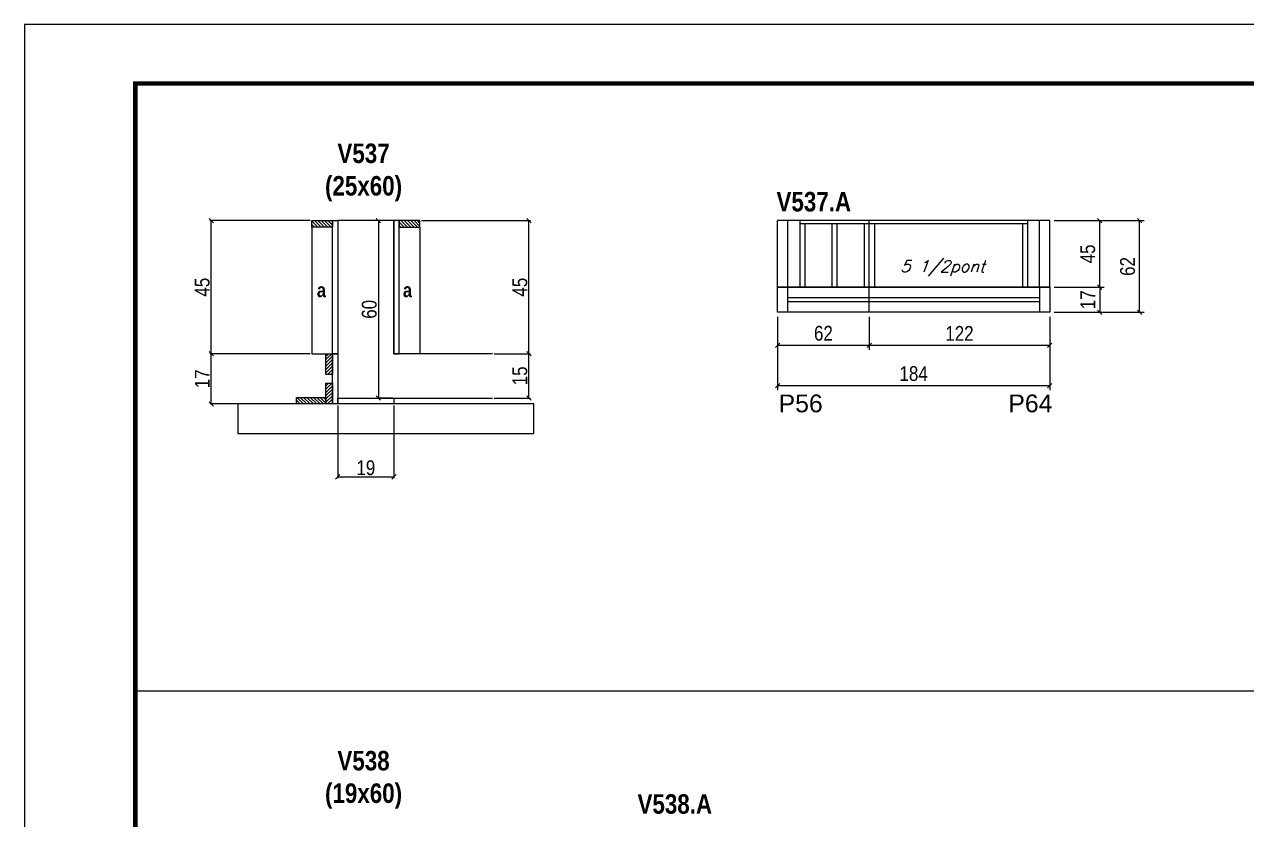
# Model space of a CAD drawing. Extents: x 3309 to 9590, y -2522 to 14608.
# Drawn here: x 6493 to 7319, y 10624 to 11162 of the extents above; entities that cross this region are included whole.
import ezdxf

# ---------------------------------------------------------------- set-up
doc = ezdxf.new("R2010")
doc.units = 0
doc.linetypes.add('DASHED', pattern=[0.75, 0.5, -0.25])
for name, color, linetype in [('5', 5, 'Continuous'), ('barrote', 251, 'Continuous'), ('COTA', 241, 'Continuous'), ('detalhes', 4, 'Continuous'), ('NOMENCLATURA', 7, 'Continuous'), ('Painéis', 200, 'Continuous'), ('SARR_2.2x10', 60, 'Continuous'), ('SARR_2.2x7', 40, 'Continuous'), ('SARR_3.5x7', 81, 'Continuous'), ('texto', 7, 'Continuous')]:
    doc.layers.add(name, color=color, linetype=linetype)
for name, color, linetype, lineweight in [('CONCRETO', 251, 'Continuous', 25), ('Folhas', 255, 'Continuous', 9), ('SARRAFO DE PRESSAO', 251, 'DASHED', 9)]:
    doc.layers.add(name, color=color, linetype=linetype, lineweight=lineweight)
doc.styles.add('COTA TECNICA', font='techl___.ttf', dxfattribs={"height": 10})
doc.styles.add('COTA TECNICA 2X', font='techl___.ttf', dxfattribs={"height": 10})
doc.styles.add('Romans', font='romans.shx')
doc.styles.get("Standard").update_dxf_attribs({"font": 'arial.ttf'})
doc.styles.add('TECNICA', font='techb___.ttf', dxfattribs={"height": 10})
doc.dimstyles.new('PAINEL', dxfattribs={"dimtxt": 10, "dimasz": 3, "dimexe": 3, "dimexo": 3, "dimgap": 3, "dimtad": 1, "dimdec": 1, "dimzin": 12, "dimdsep": 46, "dimtxsty": 'COTA TECNICA', "dimblk1": 'OBLIQUE', "dimblk2": 'OBLIQUE', "dimsah": 1, "dimcen": 0.9, "dimclrd": 4, "dimclre": 4, "dimclrt": 240, "dimadec": 1, "dimazin": 3, "dimtfac": 1, "dimtdec": 1, "dimtmove": 0, "dimatfit": 3, "dimfxl": 1, "dimtolj": 1, "dimtzin": 12, "dimarcsym": 0})
doc.dimstyles.new('SECAO', dxfattribs={"dimscale": 0.333333, "dimtxt": 5, "dimasz": 9, "dimexe": 3, "dimexo": 3, "dimgap": 3, "dimtad": 1, "dimdec": 1, "dimlfac": 0.5, "dimzin": 12, "dimdsep": 46, "dimtxsty": 'COTA TECNICA 2X', "dimblk1": 'OBLIQUE', "dimblk2": 'OBLIQUE', "dimsah": 1, "dimcen": 0.9, "dimclrd": 4, "dimclre": 4, "dimclrt": 240, "dimadec": 1, "dimazin": 3, "dimtfac": 1, "dimtdec": 1, "dimtmove": 0, "dimatfit": 3, "dimfxl": 1, "dimtolj": 1, "dimtzin": 12, "dimarcsym": 0})
pattern_1 = [(135, (39922.653, -112487.1722), (-1.122532015, -1.122532015), [])]

# ---------------------------------------------------------------- blocks, each defined once
blk = doc.blocks.new('9999999999')
at = {"layer": 'Folhas'}
blk.add_lwpolyline([(98138.98, 34190.21), (99623.98, 34190.21), (99623.98, 35240.21), (98138.98, 35240.21)], close=True, dxfattribs=at)
at = {"layer": 'Folhas', "color": 30, "const_width": 3}
blk.add_lwpolyline([(98213.98, 34230.21), (99583.98, 34230.21), (99583.98, 35200.21), (98213.98, 35200.21)], close=True, dxfattribs=at)
blk = doc.blocks.new('_Oblique')
at = {"color": 0, "linetype": 'ByBlock', "lineweight": -2}
blk.add_line((-0.5, -0.5), (0.5, 0.5), dxfattribs=at)
blk = doc.blocks.new('*D224')
at = {"layer": 'COTA', "color": 4, "lineweight": -2, "transparency": 16777216}
for p, q in [((6686.11, 10939.4), (6618.18, 10939.4)), ((6619.18, 10905.4), (6619.18, 10939.4)), ((6703.71, 10905.4), (6618.18, 10905.4))]:
    blk.add_line(p, q, dxfattribs=at)
at = {"layer": 'Defpoints', "color": 0, "transparency": 16777216}
for p in [(6619.18, 10939.4), (6687.11, 10939.4), (6704.71, 10905.4)]:
    blk.add_point(p, dxfattribs=at)
at = {"layer": 'COTA', "color": 4, "lineweight": -2, "transparency": 16777216, "xscale": 3, "yscale": 3, "zscale": 3}
for p, rotation in [((6619.18, 10939.4), 90), ((6619.18, 10905.4), 270)]:
    blk.add_blockref('_Oblique', p, dxfattribs=dict(at, rotation=rotation))
at = {"layer": 'COTA', "color": 240, "transparency": 16777216, "insert": (6613.11, 10922.4), "char_height": 10, "attachment_point": 5, "rotation": 90, "style": 'COTA TECNICA 2X'}
blk.add_mtext('\\A1;17', dxfattribs=at)
blk = doc.blocks.new('*D223')
at = {"layer": 'COTA', "color": 4, "lineweight": -2, "transparency": 16777216}
for p, q in [((6704.71, 10904.4), (6704.71, 10855.08)), ((6742.71, 10904.4), (6742.71, 10855.08)), ((6704.71, 10856.08), (6742.71, 10856.08))]:
    blk.add_line(p, q, dxfattribs=at)
at = {"layer": 'Defpoints', "color": 0, "transparency": 16777216}
for p in [(6704.71, 10905.4), (6742.71, 10905.4), (6742.71, 10856.08)]:
    blk.add_point(p, dxfattribs=at)
at = {"layer": 'COTA', "color": 4, "lineweight": -2, "transparency": 16777216, "xscale": 3, "yscale": 3, "zscale": 3, "rotation": 180}
blk.add_blockref('_Oblique', (6704.71, 10856.08), dxfattribs=at)
at = {"layer": 'COTA', "color": 4, "lineweight": -2, "transparency": 16777216, "xscale": 3, "yscale": 3, "zscale": 3}
blk.add_blockref('_Oblique', (6742.71, 10856.08), dxfattribs=at)
at = {"layer": 'COTA', "color": 240, "transparency": 16777216, "insert": (6723.71, 10862.16), "char_height": 10, "attachment_point": 5, "style": 'COTA TECNICA 2X'}
blk.add_mtext('\\A1;19', dxfattribs=at)
blk = doc.blocks.new('*D225')
at = {"layer": 'COTA', "color": 4, "lineweight": -2, "transparency": 16777216}
for p, q in [((6810.41, 10939.4), (6834.99, 10939.4)), ((6833.99, 10909.4), (6833.99, 10939.4)), ((6810.41, 10909.4), (6834.99, 10909.4))]:
    blk.add_line(p, q, dxfattribs=at)
at = {"layer": 'Defpoints', "color": 0, "transparency": 16777216}
for p in [(6809.41, 10939.4), (6833.99, 10939.4), (6809.41, 10909.4)]:
    blk.add_point(p, dxfattribs=at)
at = {"layer": 'COTA', "color": 4, "lineweight": -2, "transparency": 16777216, "xscale": 3, "yscale": 3, "zscale": 3}
for p, rotation in [((6833.99, 10939.4), 90), ((6833.99, 10909.4), 270)]:
    blk.add_blockref('_Oblique', p, dxfattribs=dict(at, rotation=rotation))
at = {"layer": 'COTA', "color": 240, "transparency": 16777216, "insert": (6827.88, 10924.4), "char_height": 10, "attachment_point": 5, "rotation": 90, "style": 'COTA TECNICA 2X'}
blk.add_mtext('\\A1;15', dxfattribs=at)
blk = doc.blocks.new('*D226')
at = {"layer": 'COTA', "color": 4, "lineweight": -2, "transparency": 16777216}
for p, q in [((6761.31, 11029.4), (6834.99, 11029.4)), ((6833.99, 10939.4), (6833.99, 11029.4)), ((6810.41, 10939.4), (6834.99, 10939.4))]:
    blk.add_line(p, q, dxfattribs=at)
at = {"layer": 'Defpoints', "color": 0, "transparency": 16777216}
for p in [(6760.31, 11029.4), (6833.99, 11029.4), (6809.41, 10939.4)]:
    blk.add_point(p, dxfattribs=at)
at = {"layer": 'COTA', "color": 4, "lineweight": -2, "transparency": 16777216, "xscale": 3, "yscale": 3, "zscale": 3}
for p, rotation in [((6833.99, 11029.4), 90), ((6833.99, 10939.4), 270)]:
    blk.add_blockref('_Oblique', p, dxfattribs=dict(at, rotation=rotation))
at = {"layer": 'COTA', "color": 240, "transparency": 16777216, "insert": (6827.88, 10984.4), "char_height": 10, "attachment_point": 5, "rotation": 90, "style": 'COTA TECNICA 2X'}
blk.add_mtext('\\A1;45', dxfattribs=at)
blk = doc.blocks.new('*D227')
at = {"layer": 'COTA', "color": 4, "lineweight": -2, "transparency": 16777216}
for p, q in [((6686.11, 11029.4), (6618.18, 11029.4)), ((6619.18, 10939.4), (6619.18, 11029.4)), ((6686.11, 10939.4), (6618.18, 10939.4))]:
    blk.add_line(p, q, dxfattribs=at)
at = {"layer": 'Defpoints', "color": 0, "transparency": 16777216}
for p in [(6619.18, 11029.4), (6687.11, 11029.4), (6687.11, 10939.4)]:
    blk.add_point(p, dxfattribs=at)
at = {"layer": 'COTA', "color": 4, "lineweight": -2, "transparency": 16777216, "xscale": 3, "yscale": 3, "zscale": 3}
for p, rotation in [((6619.18, 11029.4), 90), ((6619.18, 10939.4), 270)]:
    blk.add_blockref('_Oblique', p, dxfattribs=dict(at, rotation=rotation))
at = {"layer": 'COTA', "color": 240, "transparency": 16777216, "insert": (6613.08, 10984.4), "char_height": 10, "attachment_point": 5, "rotation": 90, "style": 'COTA TECNICA 2X'}
blk.add_mtext('\\A1;45', dxfattribs=at)
blk = doc.blocks.new('*D228')
at = {"layer": 'COTA', "color": 4, "lineweight": -2, "transparency": 16777216}
for p, q in [((6741.71, 11029.4), (6731.16, 11029.4)), ((6732.16, 11029.4), (6732.16, 10909.4)), ((6741.71, 10909.4), (6731.16, 10909.4))]:
    blk.add_line(p, q, dxfattribs=at)
at = {"layer": 'Defpoints', "color": 0, "transparency": 16777216}
for p in [(6742.71, 11029.4), (6732.16, 10909.4), (6742.71, 10909.4)]:
    blk.add_point(p, dxfattribs=at)
at = {"layer": 'COTA', "color": 4, "lineweight": -2, "transparency": 16777216, "xscale": 3, "yscale": 3, "zscale": 3}
for p, rotation in [((6732.16, 11029.4), 90), ((6732.16, 10909.4), 270)]:
    blk.add_blockref('_Oblique', p, dxfattribs=dict(at, rotation=rotation))
at = {"layer": 'COTA', "color": 240, "transparency": 16777216, "insert": (6726.06, 10969.4), "char_height": 10, "attachment_point": 5, "rotation": 90, "style": 'COTA TECNICA 2X'}
blk.add_mtext('\\A1;60', dxfattribs=at)
blk = doc.blocks.new('*D229')
at = {"layer": 'COTA', "color": 4, "lineweight": -2, "transparency": 16777216}
for p, q in [((7002.1, 10964.4), (7002.1, 10914.77)), ((7186.1, 10964.4), (7186.1, 10914.77)), ((7002.1, 10917.77), (7186.1, 10917.77))]:
    blk.add_line(p, q, dxfattribs=at)
at = {"layer": 'Defpoints', "color": 0, "transparency": 16777216}
for p in [(7002.1, 10967.4), (7186.1, 10967.4), (7186.1, 10917.77)]:
    blk.add_point(p, dxfattribs=at)
at = {"layer": 'COTA', "color": 4, "lineweight": -2, "transparency": 16777216, "xscale": 3, "yscale": 3, "zscale": 3, "rotation": 180}
blk.add_blockref('_Oblique', (7002.1, 10917.77), dxfattribs=at)
at = {"layer": 'COTA', "color": 4, "lineweight": -2, "transparency": 16777216, "xscale": 3, "yscale": 3, "zscale": 3}
blk.add_blockref('_Oblique', (7186.1, 10917.77), dxfattribs=at)
at = {"layer": 'COTA', "color": 240, "transparency": 16777216, "insert": (7094.1, 10925.87), "char_height": 10, "attachment_point": 5, "style": 'COTA TECNICA'}
blk.add_mtext('\\A1;184', dxfattribs=at)
blk = doc.blocks.new('*D230')
at = {"layer": 'COTA', "color": 4, "lineweight": -2, "transparency": 16777216}
for p, q in [((7189.1, 10984.4), (7222.93, 10984.4)), ((7219.93, 10984.4), (7219.93, 10967.4)), ((7189.1, 10967.4), (7222.93, 10967.4))]:
    blk.add_line(p, q, dxfattribs=at)
at = {"layer": 'Defpoints', "color": 0, "transparency": 16777216}
for p in [(7186.1, 10984.4), (7186.1, 10967.4), (7219.93, 10967.4)]:
    blk.add_point(p, dxfattribs=at)
at = {"layer": 'COTA', "color": 4, "lineweight": -2, "transparency": 16777216, "xscale": 3, "yscale": 3, "zscale": 3}
for p, rotation in [((7219.93, 10984.4), 90), ((7219.93, 10967.4), 270)]:
    blk.add_blockref('_Oblique', p, dxfattribs=dict(at, rotation=rotation))
at = {"layer": 'COTA', "color": 240, "transparency": 16777216, "insert": (7211.86, 10975.9), "char_height": 10, "attachment_point": 5, "rotation": 90, "style": 'COTA TECNICA'}
blk.add_mtext('\\A1;17', dxfattribs=at)
blk = doc.blocks.new('*D231')
at = {"layer": 'COTA', "color": 4, "lineweight": -2, "transparency": 16777216}
for p, q in [((7189.1, 11029.4), (7222.93, 11029.4)), ((7219.93, 10984.4), (7219.93, 11029.4)), ((7189.1, 10984.4), (7222.93, 10984.4))]:
    blk.add_line(p, q, dxfattribs=at)
at = {"layer": 'Defpoints', "color": 0, "transparency": 16777216}
for p in [(7186.1, 11029.4), (7219.93, 11029.4), (7186.1, 10984.4)]:
    blk.add_point(p, dxfattribs=at)
at = {"layer": 'COTA', "color": 4, "lineweight": -2, "transparency": 16777216, "xscale": 3, "yscale": 3, "zscale": 3}
for p, rotation in [((7219.93, 11029.4), 90), ((7219.93, 10984.4), 270)]:
    blk.add_blockref('_Oblique', p, dxfattribs=dict(at, rotation=rotation))
at = {"layer": 'COTA', "color": 240, "transparency": 16777216, "insert": (7211.82, 11006.9), "char_height": 10, "attachment_point": 5, "rotation": 90, "style": 'COTA TECNICA'}
blk.add_mtext('\\A1;45', dxfattribs=at)
blk = doc.blocks.new('*D232')
at = {"layer": 'COTA', "color": 4, "lineweight": -2, "transparency": 16777216}
for p, q in [((7189.1, 11029.4), (7249.89, 11029.4)), ((7246.89, 10967.4), (7246.89, 11029.4)), ((7189.1, 10967.4), (7249.89, 10967.4))]:
    blk.add_line(p, q, dxfattribs=at)
at = {"layer": 'Defpoints', "color": 0, "transparency": 16777216}
for p in [(7186.1, 11029.4), (7246.89, 11029.4), (7186.1, 10967.4)]:
    blk.add_point(p, dxfattribs=at)
at = {"layer": 'COTA', "color": 4, "lineweight": -2, "transparency": 16777216, "xscale": 3, "yscale": 3, "zscale": 3}
for p, rotation in [((7246.89, 11029.4), 90), ((7246.89, 10967.4), 270)]:
    blk.add_blockref('_Oblique', p, dxfattribs=dict(at, rotation=rotation))
at = {"layer": 'COTA', "color": 240, "transparency": 16777216, "insert": (7238.78, 10998.4), "char_height": 10, "attachment_point": 5, "rotation": 90, "style": 'COTA TECNICA'}
blk.add_mtext('\\A1;62', dxfattribs=at)
blk = doc.blocks.new('*D233')
at = {"layer": 'COTA', "color": 4, "lineweight": -2, "transparency": 16777216}
for p, q in [((7002.1, 10964.4), (7002.1, 10942.05)), ((7064.1, 10964.4), (7064.1, 10942.05)), ((7002.1, 10945.05), (7064.1, 10945.05))]:
    blk.add_line(p, q, dxfattribs=at)
at = {"layer": 'Defpoints', "color": 0, "transparency": 16777216}
for p in [(7002.1, 10967.4), (7064.1, 10967.4), (7064.1, 10945.05)]:
    blk.add_point(p, dxfattribs=at)
at = {"layer": 'COTA', "color": 4, "lineweight": -2, "transparency": 16777216, "xscale": 3, "yscale": 3, "zscale": 3, "rotation": 180}
blk.add_blockref('_Oblique', (7002.1, 10945.05), dxfattribs=at)
at = {"layer": 'COTA', "color": 4, "lineweight": -2, "transparency": 16777216, "xscale": 3, "yscale": 3, "zscale": 3}
blk.add_blockref('_Oblique', (7064.1, 10945.05), dxfattribs=at)
at = {"layer": 'COTA', "color": 240, "transparency": 16777216, "insert": (7033.1, 10953.16), "char_height": 10, "attachment_point": 5, "style": 'COTA TECNICA'}
blk.add_mtext('\\A1;62', dxfattribs=at)
blk = doc.blocks.new('*D234')
at = {"layer": 'COTA', "color": 4, "lineweight": -2, "transparency": 16777216}
for p, q in [((7064.1, 10964.4), (7064.1, 10942.05)), ((7186.1, 10964.4), (7186.1, 10942.05)), ((7064.1, 10945.05), (7186.1, 10945.05))]:
    blk.add_line(p, q, dxfattribs=at)
at = {"layer": 'Defpoints', "color": 0, "transparency": 16777216}
for p in [(7064.1, 10967.4), (7186.1, 10967.4), (7186.1, 10945.05)]:
    blk.add_point(p, dxfattribs=at)
at = {"layer": 'COTA', "color": 4, "lineweight": -2, "transparency": 16777216, "xscale": 3, "yscale": 3, "zscale": 3, "rotation": 180}
blk.add_blockref('_Oblique', (7064.1, 10945.05), dxfattribs=at)
at = {"layer": 'COTA', "color": 4, "lineweight": -2, "transparency": 16777216, "xscale": 3, "yscale": 3, "zscale": 3}
blk.add_blockref('_Oblique', (7186.1, 10945.05), dxfattribs=at)
at = {"layer": 'COTA', "color": 240, "transparency": 16777216, "insert": (7125.1, 10953.11), "char_height": 10, "attachment_point": 5, "style": 'COTA TECNICA'}
blk.add_mtext('\\A1;122', dxfattribs=at)

msp = doc.modelspace()

# ---------------------------------------------------------------- hatches: boundary and pattern name
at = {"layer": 'SARR_2.2x10'}
h = msp.add_hatch(dxfattribs=at)
h.set_pattern_fill('ANSI31', color=256, scale=0.5, angle=90)
h.set_pattern_definition([(135, (39870.253, -112606.7722), (-1.122532015, -1.122532015), [])])
h.paths.add_polyline_path([(6676.71, 10909.8), (6676.71, 10905.4), (6696.71, 10905.4), (6696.71, 10909.8)])
at = {"layer": 'SARR_2.2x7'}
h = msp.add_hatch(dxfattribs=at)
h.set_pattern_fill('ANSI31', color=256, scale=0.5, angle=90)
h.set_pattern_definition(pattern_1)
h.paths.add_polyline_path([(6701.11, 11025), (6701.11, 11029.4), (6687.11, 11029.4), (6687.11, 11025)])
h = msp.add_hatch(dxfattribs=at)
h.set_pattern_fill('ANSI31', color=256, scale=0.5, angle=90)
h.set_pattern_definition(pattern_1)
h.paths.add_polyline_path([(6746.31, 11025), (6746.31, 11029.4), (6760.31, 11029.4), (6760.31, 11025)])
h = msp.add_hatch(dxfattribs=at)
h.set_pattern_fill('ANSI31', color=256, scale=0.5, angle=180)
h.set_pattern_definition([(225, (130213.284, 44112.9361), (1.122532015, -1.122532015), [])])
h.paths.add_polyline_path([(6696.71, 10939.4), (6701.11, 10939.4), (6701.11, 10925.4), (6696.71, 10925.4)])
h = msp.add_hatch(dxfattribs=at)
h.set_pattern_fill('ANSI31', color=256, scale=0.5, angle=180)
h.set_pattern_definition([(225, (130213.284, 44092.9361), (1.122532015, -1.122532015), [])])
h.paths.add_polyline_path([(6696.71, 10919.4), (6701.11, 10919.4), (6701.11, 10905.4), (6696.71, 10905.4)])

# ---------------------------------------------------------------- linework, layer by layer
at = {"layer": 'barrote'}
msp.add_lwpolyline([(6637.07, 10885.4), (6837.21, 10885.4), (6837.21, 10905.4), (6637.07, 10905.4)], close=True, dxfattribs=at)
at = {"layer": 'CONCRETO', "linetype": 'Continuous'}
for points in [[(6809.41, 10939.4), (6742.71, 10939.4), (6742.71, 11029.4), (6704.71, 11029.4), (6704.71, 10939.51)], [(6704.71, 10909.4), (6809.41, 10909.4)]]:
    msp.add_lwpolyline(points, dxfattribs=at)
at = {"layer": 'COTA'}
for p, q in [((6742.71, 10909.4), (6742.71, 10905.4)), ((6567.87, 10711.25), (7937.87, 10711.25))]:
    msp.add_line(p, q, dxfattribs=at)
at = {"layer": 'Painéis', "linetype": 'ByBlock'}
for p, q in [((7186.1, 11029.4), (7002.1, 11029.4)), ((7002.1, 10984.4), (7002.1, 11029.4)), ((7064.1, 10984.4), (7064.1, 11029.4)), ((7186.1, 10984.4), (7186.1, 11029.4)), ((7186.1, 10984.4), (7002.1, 10984.4)), ((7002.1, 10984.4), (7186.1, 10984.4)), ((7002.1, 10967.4), (7002.1, 10984.4)), ((7064.1, 10967.4), (7064.1, 10984.4)), ((7186.1, 10984.4), (7186.1, 10967.4)), ((7186.1, 10967.4), (7002.1, 10967.4))]:
    msp.add_line(p, q, dxfattribs=at)
at = {"layer": 'Painéis', "linetype": 'Continuous'}
for points in [[(6701.11, 10939.4), (6701.11, 11029.4), (6704.71, 11029.4), (6704.71, 10939.4)], [(6746.31, 10939.4), (6746.31, 11029.4), (6742.71, 11029.4), (6742.71, 10939.4)], [(6701.11, 10905.4), (6701.11, 10939.4), (6704.71, 10939.4), (6704.71, 10905.4)]]:
    msp.add_lwpolyline(points, close=True, dxfattribs=at)
msp.add_lwpolyline([(6809.41, 10905.4), (6704.71, 10905.4), (6704.71, 10909.4), (6809.41, 10909.4)], dxfattribs=at)
at = {"layer": 'SARR_2.2x10'}
msp.add_lwpolyline([(6676.71, 10909.8), (6696.71, 10909.8), (6696.71, 10905.4), (6676.71, 10905.4)], close=True, dxfattribs=at)
at = {"layer": 'SARR_2.2x7', "linetype": 'Continuous'}
for p, q in [((7009.1, 10984.4), (7009.1, 11029.4)), ((7064.1, 11027.2), (7017.1, 11027.2)), ((7171.1, 11027.2), (7064.1, 11027.2)), ((7179.1, 10984.4), (7179.1, 11029.4)), ((7009.1, 10967.4), (7009.1, 10984.4)), ((7179.1, 10984.4), (7179.1, 10967.4)), ((7009.1, 10977.4), (7179.1, 10977.4)), ((7179.1, 10974.4), (7009.1, 10974.4))]:
    msp.add_line(p, q, dxfattribs=at)
at = {"layer": 'SARR_2.2x7'}
for points in [[(6687.11, 11029.4), (6701.11, 11029.4), (6701.11, 11025), (6687.11, 11025)], [(6760.31, 11029.4), (6746.31, 11029.4), (6746.31, 11025), (6760.31, 11025)], [(6696.71, 10925.4), (6696.71, 10939.4), (6701.11, 10939.4), (6701.11, 10925.4)], [(6696.71, 10905.4), (6696.71, 10919.4), (6701.11, 10919.4), (6701.11, 10905.4)]]:
    msp.add_lwpolyline(points, close=True, dxfattribs=at)
at = {"layer": 'SARR_3.5x7'}
for p, q in [((7017.1, 11029.4), (7017.1, 10984.4)), ((7020.6, 11027.2), (7020.6, 10984.4)), ((7038.77, 11027.2), (7038.77, 10984.4)), ((7042.27, 11027.2), (7042.27, 10984.4)), ((7060.6, 11027.2), (7060.6, 10984.4)), ((7067.6, 11027.2), (7067.6, 10984.4)), ((7167.6, 11027.2), (7167.6, 10984.4)), ((7171.1, 11029.4), (7171.1, 10984.4))]:
    msp.add_line(p, q, dxfattribs=at)
for points in [[(6701.11, 11025), (6687.11, 11025), (6687.11, 10939.4), (6701.11, 10939.4)], [(6746.31, 11025), (6760.31, 11025), (6760.31, 10939.4), (6746.31, 10939.4)]]:
    msp.add_lwpolyline(points, close=True, dxfattribs=at)

# ---------------------------------------------------------------- block references
at = {"layer": 'SARRAFO DE PRESSAO', "color": 6, "linetype": 'ByBlock'}
msp.add_blockref('9999999999', (-91646.11, -24078.07), dxfattribs=at)

# ---------------------------------------------------------------- texts
at = {"layer": '5', "linetype": 'Continuous'}
for s, p in [('P56', (7002.81, 10899.76)), ('P64', (7158.13, 10899.76))]:
    msp.add_text(s, height=12, rotation=0.00004, dxfattribs=at).set_placement(p)
at = {"layer": 'detalhes', "style": 'TECNICA'}
for p in [(6690.63, 10977.6), (6748.8, 10977.6)]:
    msp.add_text('a', height=9.6, dxfattribs=at).set_placement(p)
at = {"layer": 'NOMENCLATURA', "style": 'TECNICA'}
for s, p in [('V537.A', (7001.39, 11035.64, 0)), ('V538.A', (6907.4, 10628.18, 0))]:
    msp.add_text(s, height=13.2, dxfattribs=at).set_placement(p)
at = {"layer": 'NOMENCLATURA', "char_height": 13.2, "attachment_point": 2, "style": 'TECNICA'}
for s, insert in [('V537\\P(25x60)', (6722.16, 11081.56)), ('V538\\P(19x60)', (6722.16, 10670.68))]:
    msp.add_mtext_dynamic_manual_height_columns(s, width=300.2766, gutter_width=1, heights=[0], dxfattribs=dict(at, insert=insert))
at = {"layer": 'texto', "color": 2, "insert": (7113.6, 10997.2), "char_height": 8, "attachment_point": 5, "style": 'Romans'}
msp.add_mtext('{\\Q19;\\C256;5 1/2pont}', dxfattribs=at)

# ---------------------------------------------------------------- dimensions: what is measured, and where the dimension line sits
at = {"layer": 'COTA'}
for base, p1, p2, dimstyle, picture, middle in [((6619.18, 11029.4), (6687.11, 10939.4), (6687.11, 11029.4), 'SECAO', '*D227', (6613.08, 10984.4)), ((6732.16, 10909.4), (6742.71, 11029.4), (6742.71, 10909.4), 'SECAO', '*D228', (6726.06, 10969.4)), ((6833.99, 11029.4), (6809.41, 10939.4), (6760.31, 11029.4), 'SECAO', '*D226', (6827.88, 10984.4)), ((7219.93, 11029.4), (7186.1, 10984.4), (7186.1, 11029.4), 'PAINEL', '*D231', (7211.82, 11006.9)), ((7246.89, 11029.4), (7186.1, 10967.4), (7186.1, 11029.4), 'PAINEL', '*D232', (7238.78, 10998.4)), ((7219.93, 10967.4), (7186.1, 10984.4), (7186.1, 10967.4), 'PAINEL', '*D230', (7211.86, 10975.9)), ((6619.18, 10939.4), (6704.71, 10905.4), (6687.11, 10939.4), 'SECAO', '*D224', (6613.11, 10922.4)), ((6833.99, 10939.4), (6809.41, 10909.4), (6809.41, 10939.4), 'SECAO', '*D225', (6827.88, 10924.4))]:
    dim = msp.add_linear_dim(base=base, p1=p1, p2=p2, angle=90, dimstyle=dimstyle, dxfattribs=at)
    dim.commit()
    dim.dimension.update_dxf_attribs({"geometry": picture, "text_midpoint": middle})
for base, p1, p2, dimstyle, picture, middle in [((7186.1, 10917.77), (7002.1, 10967.4), (7186.1, 10967.4), 'PAINEL', '*D229', (7094.1, 10925.87)), ((7064.1, 10945.05), (7002.1, 10967.4), (7064.1, 10967.4), 'PAINEL', '*D233', (7033.1, 10953.16)), ((6742.71, 10856.08), (6704.71, 10905.4), (6742.71, 10905.4), 'SECAO', '*D223', (6723.71, 10862.16))]:
    dim = msp.add_linear_dim(base=base, p1=p1, p2=p2, dimstyle=dimstyle, dxfattribs=at)
    dim.commit()
    dim.dimension.update_dxf_attribs({"geometry": picture, "text_midpoint": middle})
dim = msp.add_linear_dim(base=(7186.1, 10945.05), p1=(7064.1, 10967.4), p2=(7186.1, 10967.4), dimstyle='PAINEL', override={"dimtmove": 1}, dxfattribs=at)
dim.commit()
dim.dimension.update_dxf_attribs({"geometry": '*D234', "text_midpoint": (7125.1, 10953.11)})

doc.saveas('drawing.dxf')
